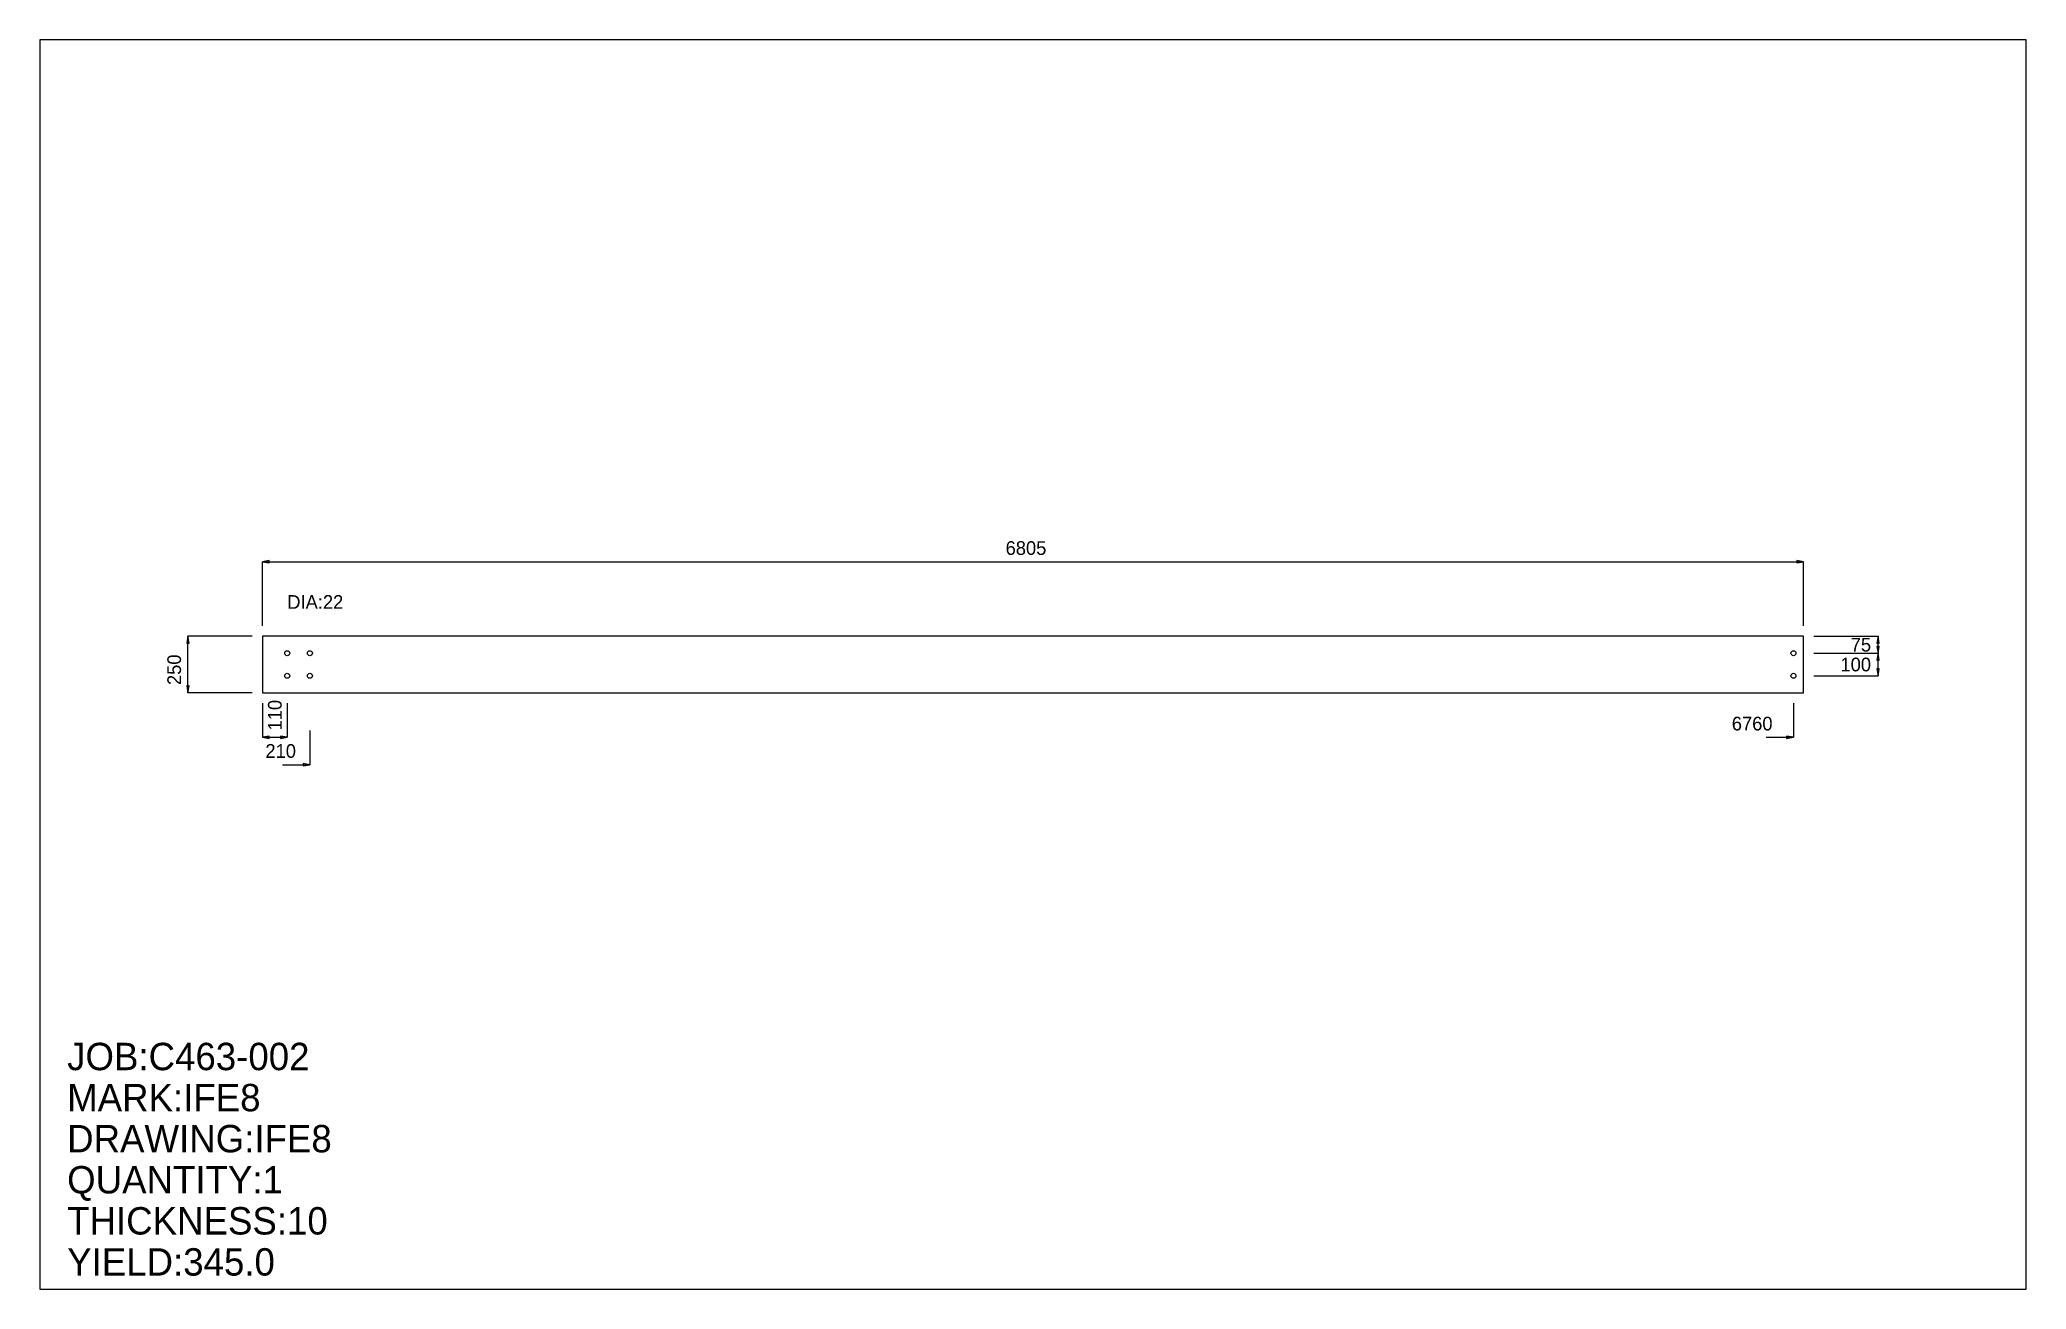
# Model space of a CAD drawing. Extents: x 0 to 8771, y 0 to 5520.
import ezdxf

# ---------------------------------------------------------------- set-up
doc = ezdxf.new("R2010")
doc.units = 0
doc.header["$LTSCALE"] = 0.125
for name, color, linetype in [('2', 7, 'CONTINUOUS'), ('3', 1, 'CONTINUOUS'), ('4', 1, 'CONTINUOUS'), ('5', 7, 'CONTINUOUS'), ('6', 4, 'CONTINUOUS')]:
    doc.layers.add(name, color=color, linetype=linetype)

# ---------------------------------------------------------------- blocks, each defined once
blk = doc.blocks.new('ARROW')
at = {"layer": '2', "linetype": 'CONTINUOUS'}
for p, q in [((0, 0), (-1, 0.166667)), ((-1, 0.166667), (-1, -0.166667)), ((-1, -0.166667), (0, 0))]:
    blk.add_line(p, q, dxfattribs=at)
blk = doc.blocks.new('PLATE')
at = {"layer": '3', "linetype": 'CONTINUOUS'}
for p, q in [((0, 0), (0, -250)), ((6805.002, 0), (0, 0)), ((6805.002, -250), (6805.002, 0)), ((0, -250), (6805.002, -250))]:
    blk.add_line(p, q, dxfattribs=at)
at = {"layer": '4', "linetype": 'CONTINUOUS'}
for centre in [(110.003, -75), (210.00301, -75), (6760.001, -75), (110.003, -175), (210.00301, -175), (6760.001, -175)]:
    blk.add_circle(centre, 11, dxfattribs=at)
at = {"layer": '5', "linetype": 'CONTINUOUS'}
for p, q in [((-0.1, -125), (0.1, -125)), ((0, -125.1), (0, -124.9))]:
    blk.add_line(p, q, dxfattribs=at)
blk.add_circle((0, -125), 0.1, dxfattribs=at)
at = {"layer": '6', "linetype": 'CONTINUOUS'}
for p, q in [((0, 45.36668), (0, 328.90842)), ((0, 328.85843), (6805.002, 328.85843)), ((6805.002, 45.36668), (6805.002, 328.90842)), ((-45.366661, 0.000003), (-328.90842, 0.000025)), ((-328.85843, -249.99998), (-328.85843, 0.000025)), ((6850.3687, -0.000003), (7133.9102, -0.000025)), ((6850.3687, -75), (7133.9102, -75.000023)), ((6850.3687, -75), (7133.9102, -75.000023)), ((7133.8604, -75.000023), (7133.8604, -0.000025)), ((7133.8604, -175.00002), (7133.8604, -75.000023)), ((6850.3687, -175), (7133.9102, -175.00002)), ((-45.36668, -250), (-328.90842, -249.99998)), ((0, -295.36667), (0, -446.58893)), ((110.003, -295.36667), (110.003, -446.58893)), ((6760.001, -295.36667), (6760.001, -446.58893)), ((210.00301, -416.34448), (210.00301, -567.56677)), ((0, -446.53894), (110.003, -446.53894)), ((6639.0229, -446.53894), (6760.001, -446.53894)), ((89.025192, -567.51678), (210.00301, -567.51678))]:
    blk.add_line(p, q, dxfattribs=at)
at = {"layer": '6', "xscale": 30.244452, "yscale": 30.244452, "zscale": 30.244452}
for p, rotation in [((0, 328.85843), 180), ((-328.85843, 0.000025), 90), ((7133.8604, -0.000025), 90), ((7133.8604, -75.000023), 270), ((7133.8604, -75.000023), 90), ((7133.8604, -175.00002), 270), ((-328.85843, -249.99998), 270), ((0, -446.53894), 180)]:
    blk.add_blockref('ARROW', p, dxfattribs=dict(at, rotation=rotation))
for p in [(6805.002, 328.85843), (110.003, -446.53894), (6760.001, -446.53894), (210.00301, -567.51678)]:
    blk.add_blockref('ARROW', p, dxfattribs=at)
at = {"layer": '5'}
blk.add_text('ZERO', height=0.015, dxfattribs=at).set_placement((0, -125))
at = {"layer": '6'}
for s, p in [('6805', (3281.5232, 359.10287)), ('DIA:22', (110.003, 120.97781)), ('75', (7012.8823, -67.744469)), ('100', (6967.5161, -155.24446)), ('6760', (6487.8008, -416.29449)), ('210', (13.414078, -537.27234))]:
    blk.add_text(s, height=60.489, dxfattribs=at).set_placement(p)
for s, p in [('250', (-359.10287, -215.73334)), ('110', (85.245949, -416.29449))]:
    blk.add_text(s, height=60.489, rotation=90, dxfattribs=at).set_placement(p)

msp = doc.modelspace()

# ---------------------------------------------------------------- linework, layer by layer
at = {"layer": '5', "linetype": 'CONTINUOUS'}
for p, q in [((8770.8926, 5519.6128), (0, 5519.6128)), ((0, 5519.6128), (0, 0)), ((8770.8926, 0), (8770.8926, 5519.6128)), ((0, 0), (8770.8926, 0))]:
    msp.add_line(p, q, dxfattribs=at)

# ---------------------------------------------------------------- block references
at = {"layer": '2'}
msp.add_blockref('PLATE', (982.94531, 2884.8064), dxfattribs=at)

# ---------------------------------------------------------------- texts
at = {"layer": '5'}
for s, p in [('JOB:C463-002', (120.97781, 967.82251)), ('MARK:IFE8', (120.97781, 786.35577)), ('DRAWING:IFE8', (120.97781, 604.88904)), ('QUANTITY:1', (120.97781, 423.42233)), ('THICKNESS:10', (120.97781, 241.95561)), ('YIELD:345.0', (120.97781, 60.488903))]:
    msp.add_text(s, height=120.978, dxfattribs=at).set_placement(p)

doc.saveas('drawing.dxf')
